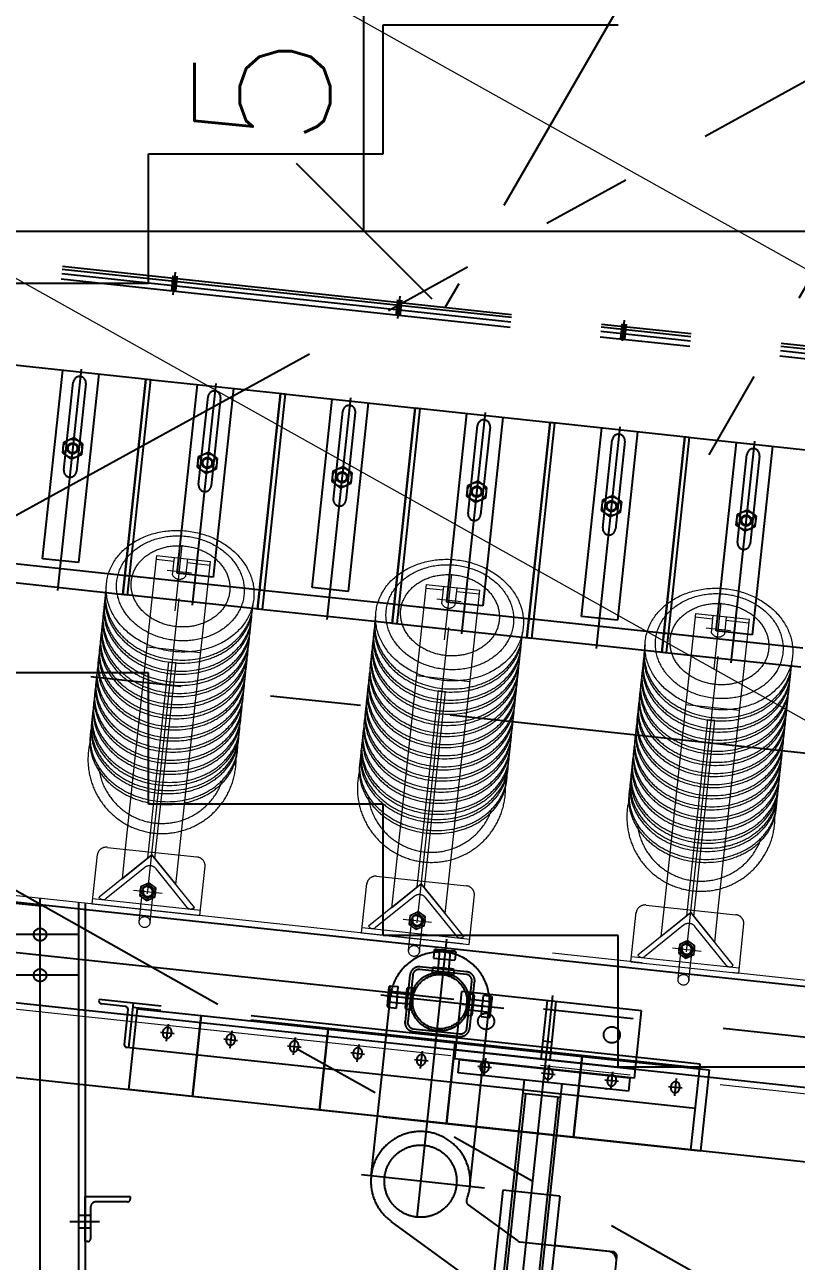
# Model space of a CAD drawing. Header units: inches. Extents: x 0 to 157513, y -28488 to 35640.
# Drawn here: x 20368 to 21222, y 16667 to 18036 of the extents above; entities that cross this region are included whole.
import ezdxf

# ---------------------------------------------------------------- set-up
doc = ezdxf.new("R2010")
doc.units = ezdxf.units.IN
doc.header["$LTSCALE"] = 400
doc.header["$MEASUREMENT"] = 0
for name, pattern in [('CENTER', [2, 1.25, -0.25, 0.25, -0.25]), ('CENTER2', [28.575, 19.05, -3.175, 3.175, -3.175]), ('CONTINOUS', [0]), ('HIDDEN', [9.525, 6.35, -3.175]), ('PHANTOM', [2.5, 1.25, -0.25, 0.25, -0.25, 0.25, -0.25])]:
    doc.linetypes.add(name, pattern=pattern)
doc.layers.add('BF', color=8, linetype='PHANTOM')
doc.styles.add('ROMANS', font='romans')
doc.dimstyles.new('SAM2 60 SC', dxfattribs={"dimscale": 60, "dimtxt": 2.5, "dimasz": 2.5, "dimexe": 1.25, "dimexo": 0.625, "dimtad": 1, "dimtoh": 1, "dimdec": 0, "dimdsep": 46, "dimtxsty": 'ROMANS', "dimblk": 'OBLIQUE', "dimcen": 2.5, "dimclrd": 1, "dimclre": 1, "dimclrt": 256, "dimadec": 0, "dimazin": 2, "dimtfac": 1, "dimtdec": 0, "dimtofl": 0, "dimtmove": 0, "dimatfit": 3, "dimfxl": 1, "dimtolj": 1, "dimtzin": 0, "dimarcsym": 1})

# ---------------------------------------------------------------- blocks, each defined once
blk = doc.blocks.new('611bf4strgesv')
at = {"layer": 'BF', "linetype": 'CONTINOUS'}
h = blk.add_hatch(color=256, dxfattribs=at)
h.dxf.hatch_style = 1
h.paths.add_polyline_path([(-11316.1, 26665), (-11315.5, 26670.9), (-11312.3, 26670.6), (-11312.9, 26664.6)])
h = blk.add_hatch(color=256, dxfattribs=at)
h.dxf.hatch_style = 1
h.paths.add_polyline_path([(-11315.5, 26671.1), (-11315, 26676.1), (-11311.7, 26675.7), (-11312.2, 26670.8)])
h = blk.add_hatch(color=256, dxfattribs=at)
h.dxf.hatch_style = 1
h.paths.add_polyline_path([(-11315, 26676.1), (-11314.3, 26682.1), (-11311.1, 26681.7), (-11311.7, 26675.7)])
h = blk.add_hatch(color=256, dxfattribs=at)
h.dxf.hatch_style = 1
h.paths.add_polyline_path([(-11312.9, 26664.6), (-11312.3, 26670.6), (-11308.9, 26670.2), (-11309.5, 26664.2)])
h = blk.add_hatch(color=256, dxfattribs=at)
h.dxf.hatch_style = 1
h.paths.add_polyline_path([(-11312.2, 26670.8), (-11311.7, 26675.7), (-11308.3, 26675.4), (-11308.9, 26670.4)])
h = blk.add_hatch(color=256, dxfattribs=at)
h.dxf.hatch_style = 1
h.paths.add_polyline_path([(-11311.7, 26675.7), (-11311.1, 26681.7), (-11307.7, 26681.3), (-11308.3, 26675.4)])
h = blk.add_hatch(color=256, dxfattribs=at)
h.dxf.hatch_style = 1
h.paths.add_polyline_path([(-11067.6, 26638.3), (-11066.9, 26644.3), (-11063.7, 26643.9), (-11064.3, 26638)])
h = blk.add_hatch(color=256, dxfattribs=at)
h.dxf.hatch_style = 1
h.paths.add_polyline_path([(-11066.9, 26644.5), (-11066.4, 26649.4), (-11063.1, 26649.1), (-11063.7, 26644.1)])
h = blk.add_hatch(color=256, dxfattribs=at)
h.dxf.hatch_style = 1
h.paths.add_polyline_path([(-11066.4, 26649.4), (-11065.7, 26655.4), (-11062.5, 26655.1), (-11063.1, 26649.1)])
h = blk.add_hatch(color=256, dxfattribs=at)
h.dxf.hatch_style = 1
h.paths.add_polyline_path([(-11064.3, 26638), (-11063.7, 26643.9), (-11060.3, 26643.6), (-11061, 26637.6)])
h = blk.add_hatch(color=256, dxfattribs=at)
h.dxf.hatch_style = 1
h.paths.add_polyline_path([(-11063.7, 26644.1), (-11063.1, 26649.1), (-11059.8, 26648.7), (-11060.3, 26643.8)])
h = blk.add_hatch(color=256, dxfattribs=at)
h.dxf.hatch_style = 1
h.paths.add_polyline_path([(-11063.1, 26649.1), (-11062.5, 26655.1), (-11059.1, 26654.7), (-11059.8, 26648.7)])
h = blk.add_hatch(color=256, dxfattribs=at)
h.dxf.hatch_style = 1
h.paths.add_polyline_path([(-10817.8, 26622.8), (-10817.2, 26628.8), (-10813.9, 26628.4), (-10814.6, 26622.4)])
h = blk.add_hatch(color=256, dxfattribs=at)
h.dxf.hatch_style = 1
h.paths.add_polyline_path([(-10814.6, 26622.4), (-10813.9, 26628.4), (-10810.5, 26628.1), (-10811.2, 26622.1)])
h = blk.add_hatch(color=256, dxfattribs=at)
h.dxf.hatch_style = 1
h.paths.add_polyline_path([(-10819, 26611.7), (-10818.4, 26617.6), (-10815.1, 26617.3), (-10815.8, 26611.3)])
h = blk.add_hatch(color=256, dxfattribs=at)
h.dxf.hatch_style = 1
h.paths.add_polyline_path([(-10818.3, 26617.8), (-10817.8, 26622.8), (-10814.6, 26622.4), (-10815.1, 26617.5)])
h = blk.add_hatch(color=256, dxfattribs=at)
h.dxf.hatch_style = 1
h.paths.add_polyline_path([(-10815.8, 26611.3), (-10815.1, 26617.3), (-10811.7, 26616.9), (-10812.4, 26611)])
h = blk.add_hatch(color=256, dxfattribs=at)
h.dxf.hatch_style = 1
h.paths.add_polyline_path([(-10815.1, 26617.5), (-10814.6, 26622.4), (-10811.2, 26622.1), (-10811.7, 26617.1)])
at = {"layer": 'BF'}
for p, q in [((-11600.6, 26354.2, 405.4), (-9212.5, 27667.6, 405.4)), ((-10270.4, 27262.9, 1933), (-10755.5, 26422.7, 1933)), ((-10697, 27192.5, 7197.3), (-11012.1, 26646.8, 7197.3)), ((-11080.6, 26816.6, 403.2), (-11080.6, 26959.6, 403.2)), ((-11080.6, 26959.6, 403.2), (-10820.6, 26959.6, 403.2)), ((-13424.6, 26902.2, 2574.4), (-9894.8, 26523.9, 2574.4)), ((-13424.3, 26905.3, 2574.4), (-9894.5, 26527, 2574.4)), ((-13425.8, 26891.3, -84.3), (-9950.4, 26518.8, -84.3)), ((-13425.1, 26897.2, -84.3), (-9936.4, 26523.3, -84.3)), ((-11340.6, 26673.6, 403.2), (-11340.6, 26816.6, 403.2)), ((-11340.6, 26816.6, 403.2), (-11080.6, 26816.6, 403.2)), ((-8520.8, 25928.6, 405), (-15765.3, 26705.1, 405)), ((-11600.6, 26673.6, 403.2), (-11340.6, 26673.6, 403.2)), ((-11492.6, 26583.3, 609.4), (-11338.5, 26566.8, 609.4)), ((-11415.2, 26578.4, 609.4), (-11441.5, 26333.1, 609.4)), ((-11434.2, 26466.4, 609.4), (-11423.8, 26563.9, 609.4)), ((-11409.9, 26562.4, 609.4), (-11420.3, 26464.9, 609.4)), ((-11416.1, 26570.1, 609.4), (-11416.1, 26570.1, 609.4)), ((-11369, 26328.7, 609.4), (-11343.4, 26567.3, 609.4)), ((-11338.5, 26566.8, 609.4), (-11364.1, 26328.1, 609.4)), ((-11338.5, 26566.8, 609.4), (-11364.1, 26328.1, 609.4)), ((-11343.4, 26567.3, 609.4), (-11189.3, 26550.8, 609.4)), ((-11266, 26562.4, 609.4), (-11292.3, 26317.1, 609.4)), ((-11285.1, 26450.4, 609.4), (-11274.6, 26547.9, 609.4)), ((-11260.7, 26546.4, 609.4), (-11271.2, 26448.9, 609.4)), ((-11266.9, 26554.1, 609.4), (-11266.9, 26554.1, 609.4)), ((-11219.9, 26312.7, 609.4), (-11194.3, 26551.3, 609.4)), ((-11189.3, 26550.8, 609.4), (-11214.9, 26312.2, 609.4)), ((-11189.3, 26550.8, 609.4), (-11214.9, 26312.2, 609.4)), ((-11194.3, 26551.3, 609.4), (-11040.2, 26534.8, 609.4)), ((-11116.9, 26546.4, 609.4), (-11143.2, 26301.1, 609.4)), ((-11117.8, 26538.1, 609.4), (-11117.8, 26538.1, 609.4)), ((-11070.7, 26296.7, 609.4), (-11045.2, 26535.3, 609.4)), ((-11040.2, 26534.8, 609.4), (-11065.8, 26296.2, 609.4)), ((-11040.2, 26534.8, 609.4), (-11065.8, 26296.2, 609.4)), ((-11045.2, 26535.3, 609.4), (-10891, 26518.8, 609.4)), ((-11135.9, 26434.4, 609.4), (-11125.5, 26531.9, 609.4)), ((-11111.6, 26530.4, 609.4), (-11122, 26432.9, 609.4)), ((-10967.7, 26530.4, 609.4), (-10994, 26285.1, 609.4)), ((-10968.6, 26522.1, 609.4), (-10968.6, 26522.1, 609.4)), ((-10921.6, 26280.7, 609.4), (-10896, 26519.4, 609.4)), ((-10891, 26518.8, 609.4), (-10916.6, 26280.2, 609.4)), ((-10891, 26518.8, 609.4), (-10916.6, 26280.2, 609.4)), ((-10896, 26519.4, 609.4), (-10741.9, 26502.8, 609.4)), ((-10986.8, 26418.5, 609.4), (-10976.3, 26515.9, 609.4)), ((-10962.4, 26514.4, 609.4), (-10972.9, 26417, 609.4)), ((-10818.6, 26514.4, 609.4), (-10844.9, 26269.1, 609.4)), ((-10819.5, 26506.1, 609.4), (-10819.5, 26506.1, 609.4)), ((-11435.6, 26485.7, 609.4), (-11434.3, 26497.6, 609.4)), ((-11434.3, 26497.6, 609.4), (-11423.3, 26502.5, 609.4)), ((-11423.3, 26502.5, 609.4), (-11413.6, 26495.4, 609.4)), ((-11413.6, 26495.4, 609.4), (-11414.9, 26483.4, 609.4)), ((-10837.6, 26402.5, 609.4), (-10827.2, 26499.9, 609.4)), ((-10813.3, 26498.4, 609.4), (-10823.7, 26401, 609.4)), ((-10772.4, 26264.7, 609.4), (-10746.9, 26503.4, 609.4)), ((-10741.9, 26502.8, 609.4), (-10767.5, 26264.2, 609.4)), ((-10741.9, 26502.8, 609.4), (-10767.5, 26264.2, 609.4)), ((-10746.9, 26503.4, 609.4), (-10592.7, 26486.8, 609.4)), ((-10669.5, 26498.4, 609.4), (-10695.7, 26253.2, 609.4)), ((-11425.9, 26478.6, 609.4), (-11435.6, 26485.7, 609.4)), ((-11414.9, 26483.4, 609.4), (-11425.9, 26478.6, 609.4)), ((-11286.4, 26469.7, 609.4), (-11285.1, 26481.6, 609.4)), ((-11285.1, 26481.6, 609.4), (-11274.2, 26486.5, 609.4)), ((-11274.2, 26486.5, 609.4), (-11264.5, 26479.4, 609.4)), ((-11264.5, 26479.4, 609.4), (-11265.8, 26467.5, 609.4)), ((-10688.5, 26386.5, 609.4), (-10678, 26483.9, 609.4)), ((-10664.1, 26482.4, 609.4), (-10674.6, 26385, 609.4)), ((-10670.3, 26490.1, 609.4), (-10670.3, 26490.1, 609.4)), ((-11276.7, 26462.6, 609.4), (-11286.4, 26469.7, 609.4)), ((-11265.8, 26467.5, 609.4), (-11276.7, 26462.6, 609.4)), ((-11137.3, 26453.7, 609.4), (-11136, 26465.6, 609.4)), ((-11136, 26465.6, 609.4), (-11125, 26470.5, 609.4)), ((-11125, 26470.5, 609.4), (-11115.3, 26463.4, 609.4)), ((-11428, 26458.7, 609.4), (-11428, 26458.7, 609.4)), ((-11127.6, 26446.6, 609.4), (-11137.3, 26453.7, 609.4)), ((-11116.6, 26451.5, 609.4), (-11127.6, 26446.6, 609.4)), ((-11115.3, 26463.4, 609.4), (-11116.6, 26451.5, 609.4)), ((-10986.9, 26449.6, 609.4), (-10975.9, 26454.5, 609.4)), ((-10975.9, 26454.5, 609.4), (-10966.2, 26447.4, 609.4)), ((-11278.9, 26442.7, 609.4), (-11278.9, 26442.7, 609.4)), ((-10988.1, 26437.7, 609.4), (-10986.9, 26449.6, 609.4)), ((-10978.4, 26430.6, 609.4), (-10988.1, 26437.7, 609.4)), ((-10966.2, 26447.4, 609.4), (-10967.5, 26435.5, 609.4)), ((-10837.7, 26433.6, 609.4), (-10826.7, 26438.5, 609.4)), ((-10826.7, 26438.5, 609.4), (-10817, 26431.4, 609.4)), ((-11129.7, 26426.7, 609.4), (-11129.7, 26426.7, 609.4)), ((-10967.5, 26435.5, 609.4), (-10978.4, 26430.6, 609.4)), ((-10839, 26421.7, 609.4), (-10837.7, 26433.6, 609.4)), ((-10817, 26431.4, 609.4), (-10818.3, 26419.5, 609.4)), ((-10980.6, 26410.7, 609.4), (-10980.6, 26410.7, 609.4)), ((-10829.3, 26414.6, 609.4), (-10839, 26421.7, 609.4)), ((-10818.3, 26419.5, 609.4), (-10829.3, 26414.6, 609.4)), ((-10689.8, 26405.7, 609.4), (-10688.6, 26417.7, 609.4)), ((-10688.6, 26417.7, 609.4), (-10677.6, 26422.5, 609.4)), ((-10677.6, 26422.5, 609.4), (-10667.9, 26415.4, 609.4)), ((-10667.9, 26415.4, 609.4), (-10669.2, 26403.5, 609.4)), ((-10680.1, 26398.7, 609.4), (-10689.8, 26405.7, 609.4)), ((-10669.2, 26403.5, 609.4), (-10680.1, 26398.7, 609.4)), ((-8019.8, 25560.6, 575.3), (-15731.9, 26387.3, 575.3)), ((-10831.4, 26394.8, 609.4), (-10831.4, 26394.8, 609.4)), ((-10682.3, 26378.8, 609.4), (-10682.3, 26378.8, 609.4)), ((-11364.1, 26328.1, 609.4), (-11518.2, 26344.7, 609.4)), ((-11214.9, 26312.2, 609.4), (-11369, 26328.7, 609.4)), ((-11065.8, 26296.2, 609.4), (-11219.9, 26312.7, 609.4)), ((-10916.6, 26280.2, 609.4), (-11070.7, 26296.7, 609.4)), ((-10767.5, 26264.2, 609.4), (-10921.6, 26280.7, 609.4)), ((-10618.3, 26248.2, 609.4), (-10772.4, 26264.7, 609.4)), ((-10271, 25663.6, 405), (-15717.2, 26247.4, 405)), ((-9520.6, 24894.5, 403.4), (-11908.7, 26237.6, 405.4)), ((-11340.6, 26242.1, 403.2), (-11600.6, 26242.1, 403.2)), ((-11340.6, 26096.6, 403.2), (-11340.6, 26242.1, 403.2)), ((-11080.6, 26096.6, 403.2), (-11340.6, 26096.6, 403.2)), ((-11080.6, 25951.1, 403.2), (-11080.6, 26096.6, 403.2)), ((-11459.1, 25983.6, -858.8), (-11560.8, 25994.3, -848.9)), ((-11418.2, 25987.7, -579.2), (-11418.2, 24942.7, 403.2)), ((-11410.7, 25986.9, -855.1), (-11410.7, 24942.6, -842.3)), ((-10820.6, 25951.1, 403.2), (-11080.6, 25951.1, 403.2)), ((-10820.6, 25805.6, 403.2), (-10820.6, 25951.1, 403.2)), ((-10988.4, 25911, 405), (-11040.1, 25916.6, 405)), ((-11051.1, 25907.7, 405), (-11056.6, 25856, 405)), ((-11048.1, 25907.4, 405), (-11053.6, 25855.7, 405)), ((-10988.7, 25908.1, 405), (-11040.4, 25913.6, 405)), ((-11001.5, 25814.6, 405), (-10993.5, 25889.2, 405)), ((-10794.6, 25867.9, 405), (-10993.5, 25889.2, 405)), ((-10988, 25848.7, 405), (-10982.5, 25900.4, 405)), ((-10985, 25848.3, 405), (-10979.5, 25900, 405)), ((-10729.8, 25808.9, 405), (-11395.3, 25880.3, 405)), ((-11365.9, 25872.5, 405), (-11392.7, 25875.4, 405)), ((-11094.1, 25685, 405), (-11072.7, 25883.9, 405)), ((-10905.9, 25814.4, 405), (-10899, 25879.1, 405)), ((-10893.4, 25884.7, 405), (-10903.4, 25791.5, 405)), ((-10896, 25813.4, 405), (-10889.1, 25878, 405)), ((-11362.2, 25780.6, 405), (-11352.6, 25870.1, 405)), ((-10730.3, 25804.4, 405), (-11358, 25871.6, 405)), ((-11352.6, 25870.1, 405), (-11282.3, 25862.6, 405)), ((-11291.9, 25773.1, 405), (-11282.3, 25862.6, 405)), ((-11282.3, 25862.6, 405), (-11291.9, 25773.1, 405)), ((-11282.3, 25862.6, 405), (-11141.7, 25847.5, 405)), ((-10984.7, 25673.3, 405), (-10963.4, 25872.2, 405)), ((-10802.6, 25793.3, 405), (-10794.6, 25867.9, 405)), ((-11318.8, 25853.2, 405), (-11320.9, 25834.1, 405)), ((-11047.4, 25848, 405), (-10995.7, 25842.4, 405)), ((-11327.4, 25844.3, 405), (-11312.3, 25842.6, 405)), ((-11257.1, 25836.7, 405), (-11242, 25835.1, 405)), ((-11248.5, 25845.7, 405), (-11250.6, 25826.6, 405)), ((-11178.2, 25838.1, 405), (-11180.3, 25819, 405)), ((-11141.7, 25847.5, 405), (-11151.3, 25758, 405)), ((-11151.3, 25758, 405), (-11141.7, 25847.5, 405)), ((-11141.7, 25847.5, 405), (-11001.1, 25832.4, 405)), ((-11047.7, 25845, 405), (-10996, 25839.5, 405)), ((-10893.9, 25833.2, 405), (-10903.8, 25834.3, 405)), ((-11186.8, 25829.2, 405), (-11171.7, 25827.6, 405)), ((-11116.5, 25821.7, 405), (-11101.4, 25820, 405)), ((-11107.9, 25830.6, 405), (-11110, 25811.5, 405)), ((-11037.6, 25823.1, 405), (-11039.7, 25803.9, 405)), ((-11010.6, 25742.9, 405), (-11001.1, 25832.4, 405)), ((-11001.1, 25832.4, 405), (-11010.6, 25742.9, 405)), ((-11001.1, 25832.4, 405), (-10860.4, 25817.3, 405)), ((-10801.5, 25803.2, 405), (-11000.4, 25824.5, 405)), ((-11046.2, 25814.1, 405), (-11031.1, 25812.5, 405)), ((-10802.6, 25793.3, 405), (-11001.5, 25814.6, 405)), ((-10996.5, 25814.1, 405), (-10998.1, 25799.2, 405)), ((-10996.5, 25814.1, 405), (-10807.6, 25793.8, 405)), ((-10967.3, 25815.5, 405), (-10969.4, 25796.4, 405)), ((-10897, 25808, 405), (-10899, 25788.9, 405)), ((-10870, 25727.8, 405), (-10860.4, 25817.3, 405)), ((-10860.4, 25817.3, 405), (-10870, 25727.8, 405)), ((-10860.4, 25817.3, 405), (-10719.8, 25802.3, 405)), ((-10740, 25713.9, 405), (-10729.8, 25808.9, 405)), ((-10809.2, 25778.9, 405), (-10998.1, 25799.2, 405)), ((-10975.9, 25806.6, 405), (-10960.8, 25805, 405)), ((-10905.6, 25799, 405), (-10890.5, 25797.4, 405)), ((-10826.7, 25800.4, 405), (-10828.7, 25781.3, 405)), ((-10560.6, 25805.6, 403.2), (-10820.6, 25805.6, 403.2)), ((-10807.6, 25793.8, 405), (-10809.2, 25778.9, 405)), ((-10719.8, 25802.3, 405), (-10729.4, 25712.8, 405)), ((-11291.9, 25773.1, 405), (-11362.2, 25780.6, 405)), ((-10924.5, 25791.3, 405), (-10965.2, 25411.4, 405)), ((-10882.8, 25786.8, 405), (-10923.5, 25407, 405)), ((-10835.3, 25791.5, 405), (-10820.2, 25789.9, 405)), ((-10765, 25784, 405), (-10749.9, 25782.4, 405)), ((-10756.4, 25792.9, 405), (-10758.4, 25773.8, 405)), ((-11151.3, 25758, 405), (-11291.9, 25773.1, 405)), ((-10923.1, 25776, 405), (-10962.6, 25408.1, 405)), ((-10887.3, 25772.2, 405), (-10926.8, 25404.3, 405)), ((-10884.4, 25771.9, 405), (-10926.1, 25776.4, 405)), ((-11010.6, 25742.9, 405), (-11151.3, 25758, 405)), ((-11081, 25750.5, 405), (-10729.4, 25712.8, 405)), ((-10870, 25727.8, 405), (-11010.6, 25742.9, 405)), ((-10729.4, 25712.8, 405), (-10870, 25727.8, 405)), ((-11410.7, 25662.4, -105.8), (-11360.7, 25662.4, -105.8)), ((-11410.7, 25612.4, -105.8), (-11410.7, 25662.4, -105.8)), ((-11363.7, 25656.4, -105.8), (-11398.7, 25656.4, -105.8)), ((-11360.7, 25662.4, -105.8), (-11360.7, 25659.4, -105.8)), ((-10948.4, 25669.4, 405), (-10965.4, 25510.3, 405)), ((-10885.2, 25662.6, 405), (-10948.4, 25669.4, 405)), ((-10885.2, 25662.6, 405), (-10902.3, 25503.6, 405)), ((-11404.7, 25650.4, -105.8), (-11404.7, 25615.4, -105.8)), ((-10986.5, 25653, 405), (-10931.7, 25613, 405)), ((-11418.2, 25641.4, -105.8), (-11404.7, 25641.4, -105.8)), ((-10947.9, 25544.3, 405), (-11071.8, 25634.7, 405)), ((-11418.2, 25627.4, -105.8), (-11404.7, 25627.4, -105.8)), ((-11407.7, 25612.4, -105.8), (-11410.7, 25612.4, -105.8)), ((-10929.3, 25612, 405), (-10831.5, 25601.6, 405)), ((-10826.5, 25601, 405), (-10891.1, 25608, 405)), ((-10828.4, 25535.9, 405), (-10822, 25595.5, 405))]:
    blk.add_line(p, q, dxfattribs=at)
at = {"layer": 'BF', "linetype": 'CENTER', "lineweight": 9, "ltscale": 10}
for p, q in [((-11860.6, 27387.6, 405.4), (-9260.6, 25932.6, 403.2)), ((-11860.6, 26887.6, 405.4), (-9260.6, 25432.6, 403.2))]:
    blk.add_line(p, q, dxfattribs=at)
at = {"layer": 'BF', "linetype": 'CENTER'}
for p, q in [((-11313.3, 26660.7, 594.8), (-11310.6, 26685.8, 594.8)), ((-11064.7, 26634.4, 594.8), (-11062.1, 26659.2, 594.8)), ((-10815.9, 26609.6, 594.8), (-10813.5, 26632.5, 594.8)), ((-11010.6, 25947.3, 405), (-11043.6, 25639.4, 405)), ((-11005.5, 25906.6, 405), (-11006.6, 25907.4, 405)), ((-11046.7, 25890.6, 405), (-11047.4, 25889.5, 405)), ((-11395.3, 25880.3, 405), (-11395.4, 25878.7, 405)), ((-10947.3, 25870.4, 405), (-11083.5, 25885, 405)), ((-10987.5, 25884.2, 405), (-10987, 25883, 405)), ((-11363.3, 25869.2, 405), (-11367.4, 25830.6, 405)), ((-10968.6, 25671.6, 405), (-11104.8, 25686.2, 405))]:
    blk.add_line(p, q, dxfattribs=at)
at = {"layer": 'BF', "linetype": 'HIDDEN', "ltscale": 15}
for p, q in [((-11457.8, 26368.4, 609.4), (-11435.4, 26577.2, 609.4)), ((-11395.6, 26572.9, 609.4), (-11418, 26364.1, 609.4)), ((-11343.4, 26567.3, 609.4), (-11369, 26328.7, 609.4)), ((-11308.7, 26352.4, 609.4), (-11286.3, 26561.2, 609.4)), ((-11246.5, 26556.9, 609.4), (-11268.9, 26348.1, 609.4)), ((-11194.3, 26551.3, 609.4), (-11219.9, 26312.7, 609.4)), ((-11159.5, 26336.4, 609.4), (-11137.1, 26545.2, 609.4)), ((-11097.4, 26540.9, 609.4), (-11119.7, 26332.1, 609.4)), ((-11045.2, 26535.3, 609.4), (-11070.7, 26296.7, 609.4)), ((-11010.4, 26320.4, 609.4), (-10988, 26529.2, 609.4)), ((-10948.2, 26524.9, 609.4), (-10970.6, 26316.1, 609.4)), ((-10896, 26519.4, 609.4), (-10921.6, 26280.7, 609.4)), ((-10861.2, 26304.4, 609.4), (-10838.8, 26513.2, 609.4)), ((-10799.1, 26509, 609.4), (-10821.4, 26300.2, 609.4)), ((-10746.9, 26503.4, 609.4), (-10772.4, 26264.7, 609.4)), ((-10712.1, 26288.4, 609.4), (-10689.7, 26497.2, 609.4)), ((-10649.9, 26493, 609.4), (-10672.3, 26284.2, 609.4)), ((-11418, 26364.1, 609.4), (-11457.8, 26368.4, 609.4)), ((-11515.9, 26366.1, 594.8), (-11361.8, 26349.6, 594.8)), ((-11366.7, 26350.1, 594.8), (-11212.6, 26333.6, 594.8)), ((-11268.9, 26348.1, 609.4), (-11308.7, 26352.4, 609.4)), ((-11217.6, 26334.1, 594.8), (-11063.5, 26317.6, 594.8)), ((-11119.7, 26332.1, 609.4), (-11159.5, 26336.4, 609.4)), ((-11068.4, 26318.1, 594.8), (-10914.3, 26301.6, 594.8)), ((-10970.6, 26316.1, 609.4), (-11010.4, 26320.4, 609.4)), ((-10919.3, 26302.2, 594.8), (-10765.2, 26285.6, 594.8)), ((-10821.4, 26300.2, 609.4), (-10861.2, 26304.4, 609.4)), ((-10770.1, 26286.2, 594.8), (-10616, 26269.6, 594.8)), ((-10672.3, 26284.2, 609.4), (-10712.1, 26288.4, 609.4))]:
    blk.add_line(p, q, dxfattribs=at)
at = {"layer": 'BF', "linetype": 'CENTER2', "lineweight": 9}
for p, q in [((-11311, 26310.6, 405), (-11303.2, 26383.3, 405)), ((-11319.8, 26355.7, 405), (-11292.8, 26352.9, 405)), ((-11012.7, 26278.6, 405), (-11004.9, 26351.3, 405)), ((-11341.6, 25997.2, 405), (-11306.5, 26324.3, 405)), ((-11021.5, 26323.8, 405), (-10994.6, 26320.9, 405)), ((-10714.4, 26246.6, 405), (-10706.6, 26319.4, 405)), ((-11043.3, 25965.2, 405), (-11008.2, 26292.3, 405)), ((-10723.2, 26291.8, 405), (-10696.3, 26288.9, 405)), ((-10745, 25933.3, 405), (-10709.9, 26260.3, 405)), ((-11357.1, 26001.3, 405), (-11325.5, 25997.9, 405)), ((-11058.8, 25969.3, 405), (-11027.2, 25966, 405)), ((-10760.5, 25937.4, 405), (-10728.9, 25934, 405))]:
    blk.add_line(p, q, dxfattribs=at)
at = {"layer": 'BF', "lineweight": 9}
for p, q in [((-11331.6, 26371.8, 405), (-11366.3, 26047.6, 405)), ((-11331.6, 26371.8, 405), (-11271.9, 26365.4, 405)), ((-11314, 26350.4, 405), (-11311.9, 26369.7, 405)), ((-11306.7, 26041.2, 405), (-11271.9, 26365.4, 405)), ((-11297.5, 26368.2, 405), (-11299.6, 26348.8, 405)), ((-11033.3, 26339.8, 405), (-11068, 26015.6, 405)), ((-11033.3, 26339.8, 405), (-10973.6, 26333.4, 405)), ((-11015.7, 26318.4, 405), (-11013.6, 26337.7, 405)), ((-11008.4, 26009.2, 405), (-10973.6, 26333.4, 405)), ((-10999.2, 26336.2, 405), (-11001.3, 26316.8, 405)), ((-10735, 26307.9, 405), (-10769.8, 25983.6, 405)), ((-10735, 26307.9, 405), (-10675.3, 26301.5, 405)), ((-10717.4, 26286.4, 405), (-10715.4, 26305.8, 405)), ((-10710.1, 25977.2, 405), (-10675.3, 26301.5, 405)), ((-10700.9, 26304.2, 405), (-10703, 26284.9, 405)), ((-11342.4, 26270.9, 405), (-11282.7, 26264.5, 405)), ((-11044.1, 26238.9, 405), (-10984.4, 26232.5, 405)), ((-10745.8, 26206.9, 405), (-10686.2, 26200.6, 405)), ((-11403.1, 25986.1, 405), (-11397.2, 26040.8, 405)), ((-11386.3, 26048.8, 405), (-11286.9, 26038.2, 405)), ((-11283.8, 25973.3, 405), (-11277.9, 26028, 405)), ((-11088, 26016.9, 405), (-10988.6, 26006.2, 405)), ((-11350.9, 25966.7, 405), (-11347.3, 26000.3, 405)), ((-11349.4, 26005.5, 405), (-11350.4, 25995.6, 405)), ((-11340.2, 26009.6, 405), (-11349.4, 26005.5, 405)), ((-11332.2, 26003.7, 405), (-11340.2, 26009.6, 405)), ((-11338.9, 25965.5, 405), (-11335.3, 25999, 405)), ((-11333.2, 25993.7, 405), (-11332.2, 26003.7, 405)), ((-11104.8, 25954.2, 405), (-11098.9, 26008.8, 405)), ((-11403.1, 25986.1, 405), (-11283.8, 25973.3, 405)), ((-11350.4, 25995.6, 405), (-11342.4, 25989.7, 405)), ((-11342.4, 25989.7, 405), (-11333.2, 25993.7, 405)), ((-10985.5, 25941.4, 405), (-10979.6, 25996.1, 405)), ((-10789.7, 25984.9, 405), (-10690.3, 25974.2, 405)), ((-11051.1, 25973.5, 405), (-11052.2, 25963.6, 405)), ((-11041.9, 25977.6, 405), (-11051.1, 25973.5, 405)), ((-11033.9, 25971.7, 405), (-11041.9, 25977.6, 405)), ((-11034.9, 25961.8, 405), (-11033.9, 25971.7, 405)), ((-10806.5, 25922.2, 405), (-10800.6, 25976.9, 405)), ((-11052.6, 25934.8, 405), (-11049, 25968.3, 405)), ((-11052.2, 25963.6, 405), (-11044.1, 25957.7, 405)), ((-11044.1, 25957.7, 405), (-11034.9, 25961.8, 405)), ((-11040.6, 25933.5, 405), (-11037, 25967, 405)), ((-10687.2, 25909.4, 405), (-10681.3, 25964.1, 405)), ((-11104.8, 25954.2, 405), (-10985.5, 25941.4, 405)), ((-10743.7, 25945.6, 405), (-10752.8, 25941.6, 405)), ((-10735.6, 25939.7, 405), (-10743.7, 25945.6, 405)), ((-10754.3, 25902.8, 405), (-10750.7, 25936.3, 405)), ((-10752.8, 25941.6, 405), (-10753.9, 25931.6, 405)), ((-10753.9, 25931.6, 405), (-10745.8, 25925.7, 405)), ((-10742.3, 25901.5, 405), (-10738.8, 25935, 405)), ((-10736.6, 25929.8, 405), (-10735.6, 25939.7, 405)), ((-10806.5, 25922.2, 405), (-10687.2, 25909.4, 405)), ((-10745.8, 25925.7, 405), (-10736.6, 25929.8, 405))]:
    blk.add_line(p, q, dxfattribs=at)
at = {"layer": 'BF', "lineweight": 9, "ltscale": 0.2}
for p, q in [((-11332, 26367.8, 405), (-11312.4, 26365.7, 405)), ((-11297.9, 26364.2, 405), (-11272.3, 26361.4, 405)), ((-11033.7, 26335.9, 405), (-11014.1, 26333.8, 405)), ((-10999.7, 26332.2, 405), (-10974.1, 26329.5, 405)), ((-10735.4, 26303.9, 405), (-10715.8, 26301.8, 405)), ((-10701.4, 26300.2, 405), (-10675.8, 26297.5, 405))]:
    blk.add_line(p, q, dxfattribs=at)
at = {"layer": 'BF', "lineweight": 9, "ltscale": 0.5}
for p, q in [((-11341.3, 26037, 405), (-11318, 26254.3, 405)), ((-11333.4, 26036.2, 405), (-11310.1, 26253.4, 405)), ((-11318, 26254.3, 405), (-11310.1, 26253.4, 405)), ((-11043, 26005.1, 405), (-11019.7, 26222.3, 405)), ((-11035.1, 26004.2, 405), (-11011.8, 26221.5, 405)), ((-11019.7, 26222.3, 405), (-11011.8, 26221.5, 405)), ((-10744.7, 25973.1, 405), (-10721.4, 26190.4, 405)), ((-10721.4, 26190.4, 405), (-10713.5, 26189.5, 405)), ((-10736.8, 25972.2, 405), (-10713.5, 26189.5, 405)), ((-11336.9, 26040.6, 405), (-11395.3, 25993.5, 405)), ((-11366.3, 26047.6, 405), (-11369.9, 26014, 405)), ((-11369.9, 26014, 405), (-11336.9, 26040.6, 405)), ((-11289.8, 25982.2, 405), (-11336.9, 26040.6, 405)), ((-11336.9, 26040.6, 405), (-11310.3, 26007.6, 405)), ((-11310.3, 26007.6, 405), (-11306.7, 26041.2, 405)), ((-11344.8, 26026.5, 405), (-11387.6, 25992, 405)), ((-11297.6, 25982.3, 405), (-11332.2, 26025.1, 405)), ((-11068, 26015.6, 405), (-11071.6, 25982, 405)), ((-11038.6, 26008.6, 405), (-11097, 25961.5, 405)), ((-11071.6, 25982, 405), (-11038.6, 26008.6, 405)), ((-10991.5, 25950.2, 405), (-11038.6, 26008.6, 405)), ((-11038.6, 26008.6, 405), (-11012, 25975.6, 405)), ((-11012, 25975.6, 405), (-11008.4, 26009.2, 405)), ((-11402.5, 25992.1, 405), (-11283.1, 25979.3, 405)), ((-11394.7, 25992.7, 405), (-11395.3, 25993.5, 405)), ((-11046.5, 25994.5, 405), (-11089.3, 25960, 405)), ((-10999.3, 25950.4, 405), (-11033.9, 25993.2, 405)), ((-11290.6, 25981.6, 405), (-11289.8, 25982.2, 405)), ((-11289.8, 25982.2, 405), (-11290.6, 25981.6, 405)), ((-10740.3, 25976.6, 405), (-10798.7, 25929.6, 405)), ((-10769.8, 25983.6, 405), (-10773.4, 25950, 405)), ((-10773.4, 25950, 405), (-10740.3, 25976.6, 405)), ((-10693.2, 25918.3, 405), (-10740.3, 25976.6, 405)), ((-10740.3, 25976.6, 405), (-10713.7, 25943.6, 405)), ((-10713.7, 25943.6, 405), (-10710.1, 25977.2, 405)), ((-11104.2, 25960.1, 405), (-10984.8, 25947.3, 405)), ((-11096.4, 25960.8, 405), (-11097, 25961.5, 405)), ((-10748.2, 25962.6, 405), (-10791.1, 25928, 405)), ((-10701.1, 25918.4, 405), (-10735.6, 25961.2, 405)), ((-10992.3, 25949.6, 405), (-10991.5, 25950.2, 405)), ((-10991.5, 25950.2, 405), (-10992.3, 25949.6, 405)), ((-10805.9, 25928.1, 405), (-10686.6, 25915.3, 405)), ((-10798.1, 25928.8, 405), (-10798.7, 25929.6, 405)), ((-10694, 25917.6, 405), (-10693.2, 25918.3, 405)), ((-10693.2, 25918.3, 405), (-10694, 25917.6, 405))]:
    blk.add_line(p, q, dxfattribs=at)
at = {"layer": 'BF', "ltscale": 20}
for p, q in [((-9005.1, 25722.1, 405), (-13427.9, 26196.1, 405)), ((-9016.7, 25611.7, 405), (-13439.7, 26085.8, 405))]:
    blk.add_line(p, q, dxfattribs=at)
at = {"layer": 'BF', "lineweight": 5}
for p, q in [((-9004.3, 25729, 405), (-13427.1, 26203.1, 405)), ((-9017.4, 25604.7, 405), (-13440.4, 26078.8, 405))]:
    blk.add_line(p, q, dxfattribs=at)
at = {"layer": 'BF', "linetype": 'CENTER', "ltscale": 5}
blk.add_line((-11460.6, 24924.6, 247.5), (-11460.6, 25992.3, 209.4), dxfattribs=at)
at = {"layer": 'BF', "ltscale": 2}
for p, q in [((-11418.2, 25952.2, -875.7), (-11503.2, 25952.2, -875.7)), ((-11418.2, 25907.2, -875.7), (-11503.2, 25907.2, -875.7)), ((-11427.5, 25634.4, -105.8), (-11394.7, 25634.4, -105.8))]:
    blk.add_line(p, q, dxfattribs=at)
at = {"layer": 'BF', "linetype": 'Continuous'}
for p, q in [((-11024.4, 25935.2, 405), (-11025.2, 25926.1, 405)), ((-11024.4, 25935.2, 405), (-11022.8, 25935.9, 405)), ((-11024.4, 25935.2, 405), (-11000.5, 25933, 405)), ((-11022.8, 25935.9, 405), (-11001.8, 25934, 405)), ((-11018.4, 25934.6, 405), (-11020.8, 25908.5, 405)), ((-11006.5, 25933.6, 405), (-11008.9, 25907.5, 405)), ((-11000.5, 25933, 405), (-11002, 25934, 405)), ((-11000.5, 25933, 405), (-11001.3, 25923.9, 405)), ((-11025.2, 25926.1, 405), (-11001.3, 25923.9, 405)), ((-11026.2, 25915.3, 405), (-11026.7, 25910, 405)), ((-11026.7, 25910, 405), (-11002.8, 25907.8, 405)), ((-11026.7, 25910, 405), (-11002.8, 25907.8, 405)), ((-11026.7, 25910, 405), (-11002.8, 25907.8, 405)), ((-11026.7, 25910, 405), (-11002.8, 25907.8, 405)), ((-11026.7, 25910, 405), (-11025.2, 25908.9, 405)), ((-11026.2, 25915.3, 405), (-11024.6, 25916, 405)), ((-11026.2, 25915.3, 405), (-11002.3, 25913.1, 405)), ((-11026.2, 25915.3, 405), (-11002.3, 25913.1, 405)), ((-11025.2, 25908.9, 405), (-11004.3, 25907, 405)), ((-11025.2, 25908.9, 405), (-11004.3, 25907, 405)), ((-11024.6, 25916, 405), (-11003.6, 25914.1, 405)), ((-11002.8, 25907.8, 405), (-11004.4, 25907.1, 405)), ((-11002.3, 25913.1, 405), (-11003.8, 25914.1, 405)), ((-11002.3, 25913.1, 405), (-11002.8, 25907.8, 405)), ((-11076, 25873.3, 405), (-11074.1, 25894.2, 405)), ((-11075.2, 25871.7, 405), (-11073, 25895.6, 405)), ((-11073, 25895.6, 405), (-11074.1, 25894.1, 405)), ((-11073.6, 25889.6, 405), (-11047.5, 25887.2, 405)), ((-11073, 25895.6, 405), (-11064, 25894.7, 405)), ((-11066.1, 25870.8, 405), (-11064, 25894.7, 405)), ((-11056, 25871.5, 405), (-11054.1, 25892.4, 405)), ((-11055.3, 25869.8, 405), (-11053.1, 25893.7, 405)), ((-11055.3, 25869.8, 405), (-11053.1, 25893.7, 405)), ((-11053.1, 25893.7, 405), (-11054.2, 25892.3, 405)), ((-11053.1, 25893.7, 405), (-11047.8, 25893.3, 405)), ((-11050, 25869.4, 405), (-11047.8, 25893.3, 405)), ((-11050, 25869.4, 405), (-11047.8, 25893.3, 405)), ((-11050, 25869.4, 405), (-11047.8, 25893.3, 405)), ((-11050, 25869.4, 405), (-11047.8, 25893.3, 405)), ((-11049, 25870.8, 405), (-11047.1, 25891.8, 405)), ((-11049, 25870.8, 405), (-11047.1, 25891.8, 405)), ((-11047.8, 25893.3, 405), (-11047.1, 25891.6, 405)), ((-11357.5, 25876.2, 405), (-11362.7, 25827.1, 405)), ((-11043.2, 25880.8, 405), (-11078.1, 25884.3, 405)), ((-11074.7, 25877.6, 405), (-11048.6, 25875.3, 405)), ((-10989.2, 25864.4, 405), (-10986.9, 25885.3, 405)), ((-10989.2, 25864.4, 405), (-10986.9, 25885.3, 405)), ((-10988.5, 25862.8, 405), (-10985.8, 25886.6, 405)), ((-10988.5, 25862.8, 405), (-10985.8, 25886.6, 405)), ((-10988.5, 25862.8, 405), (-10985.8, 25886.6, 405)), ((-10988.5, 25862.8, 405), (-10985.8, 25886.6, 405)), ((-10961.4, 25877.8, 405), (-10987.4, 25880.8, 405)), ((-10985.8, 25886.6, 405), (-10986.9, 25885.2, 405)), ((-10980.6, 25886, 405), (-10985.8, 25886.6, 405)), ((-10983.3, 25862.2, 405), (-10980.6, 25886, 405)), ((-10983.3, 25862.2, 405), (-10980.6, 25886, 405)), ((-10982.2, 25863.6, 405), (-10979.8, 25884.6, 405)), ((-10980.6, 25886, 405), (-10979.8, 25884.4, 405)), ((-10972.4, 25861, 405), (-10969.7, 25884.8, 405)), ((-10960.7, 25883.8, 405), (-10969.7, 25884.8, 405)), ((-10963.4, 25860, 405), (-10960.7, 25883.8, 405)), ((-10962.3, 25861.4, 405), (-10960, 25882.3, 405)), ((-10960.7, 25883.8, 405), (-10960, 25882.2, 405)), ((-11075.2, 25871.7, 405), (-11076, 25873.3, 405)), ((-11075.2, 25871.7, 405), (-11066.1, 25870.8, 405)), ((-11055.3, 25869.8, 405), (-11056, 25871.5, 405)), ((-11055.3, 25869.8, 405), (-11050, 25869.4, 405)), ((-11050, 25869.4, 405), (-11049, 25870.8, 405)), ((-10992.9, 25875.3, 405), (-10958, 25871.8, 405)), ((-10988.5, 25862.8, 405), (-10989.2, 25864.4, 405)), ((-10962.7, 25865.9, 405), (-10988.7, 25868.8, 405)), ((-10983.3, 25862.2, 405), (-10988.5, 25862.8, 405)), ((-10983.3, 25862.2, 405), (-10982.2, 25863.6, 405)), ((-10963.4, 25860, 405), (-10972.4, 25861, 405)), ((-10963.4, 25860, 405), (-10962.3, 25861.4, 405))]:
    blk.add_line(p, q, dxfattribs=at)
at = {"layer": 'BF', "linetype": 'HIDDEN', "ltscale": 2.5}
blk.add_line((-10735, 25759.8, 405), (-11364.7, 25827.3, 405), dxfattribs=at)
at = {"layer": 'BF', "linetype": 'HIDDEN'}
blk.add_line((-10902, 25803.9, 405), (-10944.7, 25406.2, 405), dxfattribs=at)
at = {"layer": 'BF'}
for centre, radius in [((-11424.6, 26490.5, 609.4), 10.4), ((-11424.6, 26490.5, 609.4), 6), ((-11424.6, 26490.5, 609.4), 5), ((-11275.4, 26474.5, 609.4), 10.4), ((-11275.4, 26474.5, 609.4), 6), ((-11275.4, 26474.5, 609.4), 5), ((-11126.3, 26458.5, 609.4), 10.4), ((-11126.3, 26458.5, 609.4), 6), ((-11126.3, 26458.5, 609.4), 5), ((-10977.2, 26442.6, 609.4), 10.4), ((-10977.2, 26442.6, 609.4), 6), ((-10977.2, 26442.6, 609.4), 5), ((-10828, 26426.6, 609.4), 10.4), ((-10828, 26426.6, 609.4), 6), ((-10828, 26426.6, 609.4), 5), ((-10678.9, 26410.6, 609.4), 10.4), ((-10678.9, 26410.6, 609.4), 6), ((-10678.9, 26410.6, 609.4), 5), ((-11460.6, 25952.2, -875.7), 7), ((-11460.6, 25907.2, -875.7), 7), ((-11018, 25878, 405), 32.5), ((-11018, 25878, 405), 30.1), ((-11018, 25878, 405), 30.1), ((-11018, 25878, 405), 30.1), ((-10966.8, 25856.2, 405), 9), ((-10827.6, 25841.2, 405), 9), ((-11039.4, 25679.2, 405), 40)]:
    blk.add_circle(centre, radius, dxfattribs=at)
at = {"layer": 'BF', "lineweight": 9}
for centre, radius in [((-11341.3, 25999.6, 405), 8.66), ((-11341.3, 25999.6, 405), 7), ((-11341.3, 25999.6, 405), 6), ((-11344.9, 25966.1, 405), 6), ((-11043, 25967.6, 405), 8.66), ((-11043, 25967.6, 405), 7), ((-11043, 25967.6, 405), 6), ((-10744.7, 25935.7, 405), 8.66), ((-11046.6, 25934.1, 405), 6), ((-10744.7, 25935.7, 405), 7), ((-10744.7, 25935.7, 405), 6), ((-10748.3, 25902.2, 405), 6)]:
    blk.add_circle(centre, radius, dxfattribs=at)
at = {"layer": 'BF'}
for centre, radius, start, end in [((-11416.8, 26563.1, 609.4), 7, 83.8819, 173.8819), ((-11416.8, 26563.1, 609.4), 7, 353.8819, 83.8819), ((-11267.7, 26547.1, 609.4), 7, 83.8819, 173.8819), ((-11267.7, 26547.1, 609.4), 7, 353.8819, 83.8819), ((-11118.5, 26531.1, 609.4), 7, 83.8819, 173.8819), ((-11118.5, 26531.1, 609.4), 7, 353.8819, 83.8819), ((-10969.4, 26515.1, 609.4), 7, 83.8819, 173.8819), ((-10969.4, 26515.1, 609.4), 7, 353.8819, 83.8819), ((-10820.2, 26499.2, 609.4), 7, 83.8819, 173.8819), ((-10820.2, 26499.2, 609.4), 7, 353.8819, 83.8819), ((-10671.1, 26483.2, 609.4), 7, 83.8819, 173.8819), ((-10671.1, 26483.2, 609.4), 7, 353.8819, 83.8819), ((-11427.3, 26465.7, 609.4), 7, 173.8819, 263.8819), ((-11427.3, 26465.7, 609.4), 7, 263.8819, 353.8819), ((-11278.1, 26449.7, 609.4), 7, 173.8819, 263.8819), ((-11278.1, 26449.7, 609.4), 7, 263.8819, 353.8819), ((-11129, 26433.7, 609.4), 7, 173.8819, 263.8819), ((-11129, 26433.7, 609.4), 7, 263.8819, 353.8819), ((-10979.8, 26417.7, 609.4), 7, 173.8819, 263.8819), ((-10979.8, 26417.7, 609.4), 7, 263.8819, 353.8819), ((-10830.7, 26401.7, 609.4), 7, 173.8819, 263.8819), ((-10830.7, 26401.7, 609.4), 7, 263.8819, 353.8819), ((-10681.5, 26385.7, 609.4), 7, 173.8819, 263.8819), ((-10681.5, 26385.7, 609.4), 7, 263.8819, 353.8819), ((-11018, 25878, 405), 55, 353.882, 173.882), ((-11041.1, 25906.6, 405), 10, 83.882, 173.882), ((-11041.1, 25906.6, 405), 7, 83.882, 173.882), ((-10989.4, 25901.1, 405), 7, 353.882, 83.882), ((-10989.4, 25901.1, 405), 10, 353.882, 83.882), ((-11046.7, 25854.9, 405), 10, 173.882, 263.882), ((-11046.7, 25854.9, 405), 7, 173.882, 263.882), ((-10995, 25849.4, 405), 10, 263.882, 353.882), ((-10995, 25849.4, 405), 7, 263.882, 353.882), ((-11039.4, 25679.2, 405), 55, 338.3595, 233.882), ((-11398.7, 25650.4, -105.8), 6, 90, 180), ((-11363.7, 25659.4, -105.8), 3, 270, 0), ((-10983.6, 25657, 405), 5, 158.3595, 233.882), ((-11407.7, 25615.4, -105.8), 3, 270, 0), ((-10928.8, 25617, 405), 5, 233.882, 263.882), ((-10832.5, 25591.6, 405), 10, 353.882, 83.882), ((-10827, 25596.1, 405), 5, 353.882, 83.882)]:
    blk.add_arc(centre, radius, start, end, dxfattribs=at)
at = {"layer": 'BF', "lineweight": 9}
for centre, radius, start, end in [((-11306.3, 26354.3, 405), 8.66, 207.0408, 320.7232), ((-11008, 26322.3, 405), 8.66, 207.0408, 320.7232), ((-10709.7, 26290.4, 405), 8.66, 207.0408, 320.7232), ((-11325.6, 26146.1, 405), 82, 166.3747, 1.3893), ((-11325.6, 26146.1, 405), 70.8, 187.9915, 339.7724), ((-11027.3, 26114.2, 405), 82, 166.3747, 1.3893), ((-11027.3, 26114.2, 405), 70.8, 187.9915, 339.7724), ((-10729, 26082.2, 405), 82, 166.3747, 1.3893), ((-10729, 26082.2, 405), 70.8, 187.9915, 339.7724), ((-11387.4, 26038.9, 405), 10, 83.882, 173.882), ((-11287.9, 26028.2, 405), 10, 353.882, 83.882), ((-11089.1, 26006.9, 405), 10, 83.882, 173.882), ((-11341.3, 25999.6, 405), 5, 153.909, 98.9236), ((-10989.7, 25996.3, 405), 10, 353.882, 83.882), ((-10790.8, 25975, 405), 10, 83.882, 173.882), ((-11043, 25967.6, 405), 5, 153.909, 98.9236), ((-10691.4, 25964.3, 405), 10, 353.882, 83.882), ((-10744.7, 25935.7, 405), 5, 153.909, 98.9236)]:
    blk.add_arc(centre, radius, start, end, dxfattribs=at)
at = {"layer": 'BF', "lineweight": 9, "ltscale": 0.5}
for centre, radius, start, end in [((-11339.2, 26019.5, 405), 9, 38.882, 128.882), ((-11390.8, 25995.9, 405), 5, 218.882, 308.882), ((-11040.9, 25987.5, 405), 9, 38.882, 128.882), ((-11293.7, 25985.5, 405), 5, 218.882, 308.882), ((-11092.5, 25963.9, 405), 5, 218.882, 308.882), ((-10742.6, 25955.6, 405), 9, 38.882, 128.882), ((-10995.5, 25953.5, 405), 5, 218.882, 308.882), ((-10794.2, 25931.9, 405), 5, 218.882, 308.882), ((-10697.2, 25921.5, 405), 5, 218.882, 308.882)]:
    blk.add_arc(centre, radius, start, end, dxfattribs=at)
at = {"layer": 'BF', "linetype": 'Continuous'}
for centre, radius, start, end in [((-11021.8, 25930.4, 405), 5.45, 51.4105, 118.2074), ((-11014.2, 25914.6, 405), 20.4, 67.7474, 101.8705), ((-11003.9, 25928.7, 405), 5.45, 51.4105, 118.2074), ((-11023.3, 25914.2, 405), 5.45, 231.4105, 298.2074), ((-11023.6, 25910.5, 405), 5.45, 51.4105, 118.2074), ((-11013, 25928.4, 405), 20.4, 247.7474, 281.8705), ((-11016, 25894.7, 405), 20.4, 67.7474, 101.8705), ((-11005.4, 25912.6, 405), 5.45, 231.4105, 298.2074), ((-11005.7, 25908.8, 405), 5.45, 51.4105, 118.2074), ((-11054.7, 25881.8, 405), 20.4, 157.7474, 191.8705), ((-11068.8, 25892.2, 405), 5.45, 141.4105, 208.2074), ((-11048.9, 25890.3, 405), 5.45, 141.4105, 208.2074), ((-11052.6, 25890.7, 405), 5.45, 321.4105, 28.2074), ((-11392.4, 25878.4, 405), 3, 173.8911, 264.2225), ((-11070.4, 25874.2, 405), 5.45, 141.4105, 208.2074), ((-11050.5, 25872.4, 405), 5.45, 141.4105, 208.2074), ((-11034.7, 25880, 405), 20.4, 157.7474, 191.8705), ((-11054.3, 25872.8, 405), 5.45, 321.4105, 28.2074), ((-11068.4, 25883.1, 405), 20.4, 337.7474, 11.8705), ((-10967.7, 25872.5, 405), 20.4, 156.5237, 190.6467), ((-10981.6, 25883.1, 405), 5.45, 140.1867, 206.9837), ((-11001.3, 25876.3, 405), 20.4, 336.5237, 10.6467), ((-10985.4, 25883.6, 405), 5.45, 320.1867, 26.9837), ((-10981.5, 25874.1, 405), 20.4, 336.5237, 10.6467), ((-10965.6, 25881.3, 405), 5.45, 320.1867, 26.9837), ((-11366.2, 25869.5, 405), 3, 353.8911, 84.2225), ((-10983.7, 25865.3, 405), 5.45, 140.1867, 206.9837), ((-10987.4, 25865.7, 405), 5.45, 320.1867, 26.9837), ((-10967.6, 25863.4, 405), 5.45, 320.1867, 26.9837), ((-11364.4, 25830.3, 405), 3, 173.8911, 263.8911)]:
    blk.add_arc(centre, radius, start, end, dxfattribs=at)
at = {"layer": 'BF', "lineweight": 9}
for centre, major_axis in [((-11305.6, 26332.4, 405), (-81.5, 8.7)), ((-11305.3, 26335.6, 405), (-70.4, 7.5)), ((-11305.1, 26337.8, 405), (-54.5, 5.8)), ((-11007.3, 26300.4, 405), (-81.5, 8.7)), ((-11007, 26303.6, 405), (-70.4, 7.5)), ((-11006.8, 26305.8, 405), (-54.5, 5.8)), ((-10709.1, 26268.4, 405), (-81.5, 8.7)), ((-10708.7, 26271.6, 405), (-70.4, 7.5)), ((-10708.5, 26273.8, 405), (-54.5, 5.8))]:
    blk.add_ellipse(centre, major_axis=major_axis, ratio=0.819152, dxfattribs=at)
for centre in [(-11307, 26320.1, 405), (-11306.6, 26323.5, 405), (-11308.3, 26307.8, 405), (-11307.9, 26311.2, 405), (-11309.6, 26295.4, 405), (-11309.2, 26298.9, 405), (-11008.7, 26288.1, 405), (-11008.3, 26291.5, 405), (-11311.9, 26274.3, 405), (-11310.9, 26283.1, 405), (-11310.5, 26286.6, 405), (-11010, 26275.8, 405), (-11009.6, 26279.2, 405), (-11313.2, 26262, 405), (-11312.2, 26270.8, 405), (-11011.3, 26263.5, 405), (-11010.9, 26266.9, 405), (-10710, 26259.5, 405), (-11314.9, 26246.2, 405), (-11314.5, 26249.6, 405), (-11313.5, 26258.5, 405), (-11012.6, 26251.2, 405), (-11012.3, 26254.6, 405), (-10711.3, 26247.2, 405), (-10710.4, 26256.1, 405), (-11316.2, 26233.9, 405), (-11315.8, 26237.3, 405), (-11013.9, 26238.9, 405), (-11013.6, 26242.3, 405), (-10712.6, 26234.9, 405), (-10711.7, 26243.8, 405), (-11317.5, 26221.6, 405), (-11317.1, 26225, 405), (-11015.3, 26226.6, 405), (-11014.9, 26230, 405), (-10714.3, 26219.2, 405), (-10714, 26222.6, 405), (-10713, 26231.5, 405), (-11318.8, 26209.3, 405), (-11318.5, 26212.7, 405), (-11017.5, 26205.4, 405), (-11016.6, 26214.2, 405), (-11016.2, 26217.7, 405), (-10715.6, 26206.9, 405), (-10715.3, 26210.3, 405), (-11320.1, 26197, 405), (-11319.8, 26200.4, 405), (-11018.8, 26193.1, 405), (-11017.9, 26201.9, 405), (-10717, 26194.6, 405), (-10716.6, 26198, 405), (-11322.1, 26179, 405), (-11321.5, 26184.7, 405), (-11321.1, 26188.1, 405), (-11020.5, 26177.3, 405), (-11020.2, 26180.8, 405), (-11019.2, 26189.6, 405), (-10718.3, 26182.3, 405), (-10717.9, 26185.7, 405), (-11323.7, 26163.4, 405), (-11323.4, 26166.7, 405), (-11322.4, 26175.6, 405), (-11021.9, 26165, 405), (-11021.5, 26168.4, 405), (-10719.6, 26170, 405), (-10719.2, 26173.4, 405), (-11023.2, 26152.7, 405), (-11022.8, 26156.1, 405), (-10720.9, 26157.7, 405), (-10720.6, 26161.1, 405), (-11024.1, 26143.6, 405), (-11023.8, 26147, 405), (-10723.2, 26136.5, 405), (-10722.2, 26145.4, 405), (-10721.9, 26148.8, 405), (-11025.5, 26131.4, 405), (-11025.1, 26134.7, 405), (-10724.5, 26124.2, 405), (-10723.6, 26133, 405), (-10725.9, 26111.6, 405), (-10725.5, 26115.1, 405), (-10724.9, 26120.7, 405), (-10727.2, 26099.5, 405), (-10726.8, 26102.8, 405)]:
    blk.add_ellipse(centre, major_axis=(-81.5, 8.7), ratio=0.819152, start_param=6.216678, end_param=9.491285, dxfattribs=at)
at = {"layer": 'BF'}
for centre in [(-11319.9, 25843.5, 405), (-11249.6, 25835.9, 405), (-11179.3, 25828.4, 405), (-11109, 25820.8, 405), (-11038.7, 25813.3, 405), (-10968.4, 25805.8, 405), (-10898, 25798.2, 405), (-10827.7, 25790.7, 405), (-10757.4, 25783.2, 405)]:
    blk.add_ellipse(centre, major_axis=(0.69, 6.46), ratio=0.707107, dxfattribs=at)
for p in [(-10971.6, 25811.4, 405), (-10973.2, 25796.5, 405), (-10902, 25803.9, 405), (-10832.4, 25796.5, 405), (-10834, 25781.6, 405), (-10905.2, 25774.1, 405), (-11039.4, 25679.2, 405), (-10916.8, 25666, 405), (-10919.6, 25639.9, 405)]:
    blk.add_point(p, dxfattribs=at)
blk = doc.blocks.new('_OBLIQUE')
at = {"color": 0, "linetype": 'ByBlock'}
blk.add_line((-0.5, -0.5), (0.5, 0.5), dxfattribs=at)
blk = doc.blocks.new('*D76')
at = {"color": 1, "lineweight": -2}
for p, q in [((20203.1, 18373.2), (20818.3, 18373.2)), ((20743.3, 17807.8), (20743.3, 18373.2)), ((20085, 17807.8), (20818.3, 17807.8))]:
    blk.add_line(p, q, dxfattribs=at)
at = {"layer": 'Defpoints', "color": 0}
for p in [(20165.6, 18373.2, 23.4), (20743.3, 18373.2), (20047.5, 17807.8, 23.4)]:
    blk.add_point(p, dxfattribs=at)
at = {"color": 1, "lineweight": -2, "xscale": 150, "yscale": 150, "zscale": 150}
for p, rotation in [((20743.3, 18373.2), 90), ((20743.3, 17807.8), 270)]:
    blk.add_blockref('_OBLIQUE', p, dxfattribs=dict(at, rotation=rotation))
at = {"insert": (20630.8, 18090.5), "char_height": 150, "attachment_point": 5, "rotation": 90, "style": 'ROMANS'}
blk.add_mtext('\\A1;565', dxfattribs=at)
blk = doc.blocks.new('*D338')
at = {"color": 1, "lineweight": -2}
for p, q in [((20085, 17807.8), (22250.9, 17807.8)), ((22175.9, 17807.8), (22175.9, 16009.2)), ((22072.2, 16009.2), (22250.9, 16009.2))]:
    blk.add_line(p, q, dxfattribs=at)
at = {"layer": 'Defpoints', "color": 0}
for p in [(20047.5, 17807.8, 23.4), (22034.7, 16009.2, 33), (22175.9, 16009.2)]:
    blk.add_point(p, dxfattribs=at)
at = {"color": 1, "lineweight": -2, "xscale": 150, "yscale": 150, "zscale": 150}
for p, rotation in [((22175.9, 17807.8), 90), ((22175.9, 16009.2), 270)]:
    blk.add_blockref('_OBLIQUE', p, dxfattribs=dict(at, rotation=rotation))
at = {"insert": (22063.4, 16908.5), "char_height": 150, "attachment_point": 5, "rotation": 90, "style": 'ROMANS'}
blk.add_mtext('\\A1;1799', dxfattribs=at)

msp = doc.modelspace()

# ---------------------------------------------------------------- block references
msp.add_blockref('611bf4strgesv', (31845.3, -8923.4, -372.4))

# ---------------------------------------------------------------- dimensions: what is measured, and where the dimension line sits
dim = msp.add_linear_dim(base=(20743.3, 18373.2), p1=(20047.5, 17807.8, 23.4), p2=(20165.6, 18373.2, 23.4), angle=90, dimstyle='SAM2 60 SC')
dim.commit()
dim.dimension.update_dxf_attribs({"geometry": '*D76', "text_midpoint": (20630.8, 18090.5)})
dim = msp.add_linear_dim(base=(22175.9, 16009.2), p1=(20047.5, 17807.8, 23.4), p2=(22034.7, 16009.2, 33), angle=90, dimstyle='SAM2 60 SC', override={"dimtoh": 0})
dim.commit()
dim.dimension.update_dxf_attribs({"geometry": '*D338', "text_midpoint": (22063.4, 16908.5)})

doc.saveas('drawing.dxf')
